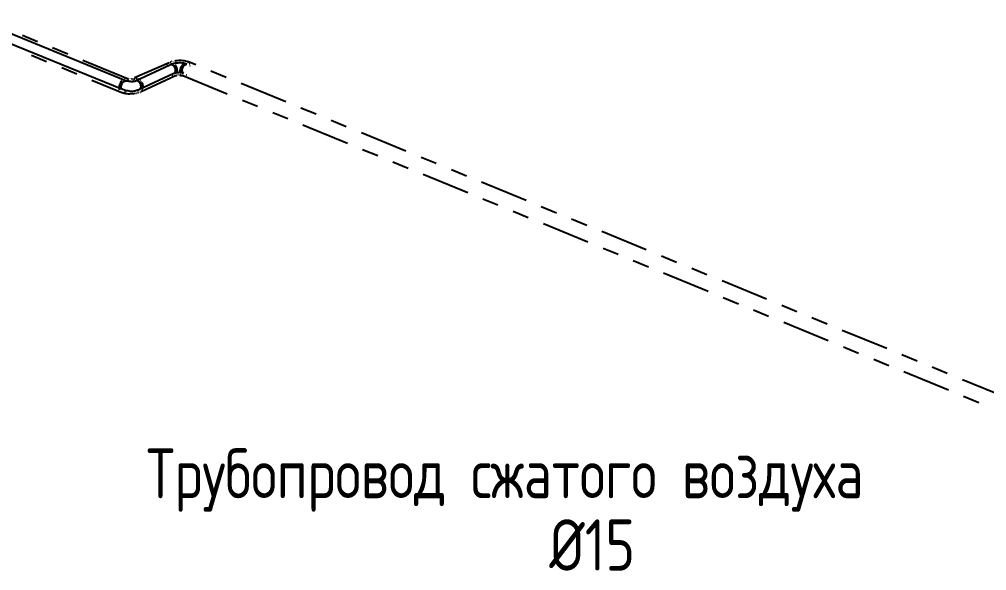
# Model space of a CAD drawing. Header units: metres. Extents: x 20 to 415, y 5 to 292.
# Drawn here: x 151.47 to 182.23, y 195.17 to 212.7 of the extents above; entities that cross this region are included whole.
import ezdxf

# ---------------------------------------------------------------- set-up
doc = ezdxf.new("R2010")
doc.units = ezdxf.units.M
for name, color, linetype in [('ИЗОЛЯЦИЯ', 3, 'Continuous'), ('ОБОЗНАЧЕНИЯ', 7, 'Continuous'), ('ТРУБОПРОВОД', 5, 'Continuous')]:
    doc.layers.add(name, color=color, linetype=linetype)
doc.styles.add('GOST', font='isocpeur.ttf')

msp = doc.modelspace()

# ---------------------------------------------------------------- linework, layer by layer
at = {"layer": 'ИЗОЛЯЦИЯ'}
for points in [[(152.047, 211.987), (151.566, 212.185)], [(153.009, 211.591), (152.528, 211.789)], [(151.853, 211.56), (152.334, 211.361)], [(154.905, 210.81), (153.49, 211.393)], [(156.255, 211.338), (156.257, 211.338)], [(156.262, 211.342), (156.265, 211.342)], [(156.27, 211.346), (156.272, 211.346)], [(156.278, 211.349), (156.28, 211.349)], [(156.28, 211.336), (156.283, 211.336)], [(156.285, 211.354), (156.288, 211.354)], [(156.293, 211.359), (156.295, 211.359)], [(156.3, 211.364), (156.303, 211.364)], [(156.308, 211.371), (156.311, 211.371)], [(156.317, 211.371), (156.319, 211.371)], [(156.326, 211.371), (156.329, 211.371)], [(156.337, 211.371), (156.339, 211.371)], [(156.348, 211.371), (156.35, 211.371)], [(156.359, 211.371), (156.362, 211.371)], [(156.371, 211.371), (156.373, 211.371)], [(156.382, 211.371), (156.384, 211.371)], [(156.392, 211.371), (156.395, 211.371)], [(156.402, 211.371), (156.404, 211.371)], [(156.45, 211.378), (156.41, 211.371)], [(156.41, 211.371), (156.413, 211.371)], [(156.492, 211.383), (156.45, 211.378)], [(156.536, 211.387), (156.492, 211.383)], [(156.581, 211.388), (156.536, 211.387)], [(156.627, 211.387), (156.581, 211.388)], [(156.673, 211.384), (156.627, 211.387)], [(156.718, 211.379), (156.673, 211.384)], [(156.762, 211.37), (156.718, 211.379)], [(156.742, 211.346), (156.744, 211.346)], [(156.75, 211.346), (156.753, 211.346)], [(156.76, 211.346), (156.762, 211.346)], [(156.804, 211.359), (156.762, 211.37)], [(156.77, 211.346), (156.773, 211.346)], [(156.77, 211.343), (156.773, 211.343)], [(156.781, 211.346), (156.784, 211.346)], [(156.793, 211.346), (156.795, 211.346)], [(156.795, 211.349), (156.798, 211.349)], [(156.844, 211.346), (156.804, 211.359)], [(156.804, 211.346), (156.807, 211.346)], [(156.815, 211.346), (156.818, 211.346)], [(156.82, 211.35), (156.823, 211.35)], [(156.826, 211.346), (156.828, 211.346)], [(156.835, 211.346), (156.838, 211.346)], [(156.844, 211.346), (156.846, 211.346)], [(157.08, 211.249), (156.844, 211.346)], [(156.844, 211.346), (156.846, 211.346)], [(156.851, 211.337), (156.854, 211.337)], [(156.851, 211.337), (156.854, 211.337)], [(152.815, 211.163), (153.296, 210.965)], [(156.232, 211.32), (155.135, 210.835)], [(156.156, 211.215), (156.158, 211.215)], [(156.158, 211.235), (156.161, 211.235)], [(156.162, 211.254), (156.165, 211.254)], [(156.167, 211.271), (156.17, 211.271)], [(156.174, 211.285), (156.177, 211.285)], [(156.183, 211.297), (156.185, 211.297)], [(156.193, 211.307), (156.195, 211.307)], [(156.204, 211.314), (156.207, 211.314)], [(156.217, 211.319), (156.22, 211.319)], [(156.232, 211.32), (156.234, 211.32)], [(156.239, 211.327), (156.242, 211.327)], [(156.247, 211.333), (156.249, 211.333)], [(156.255, 211.332), (156.258, 211.332)], [(156.305, 211.334), (156.308, 211.334)], [(156.331, 211.327), (156.333, 211.327)], [(156.356, 211.314), (156.359, 211.314)], [(156.38, 211.296), (156.383, 211.296)], [(156.404, 211.275), (156.406, 211.275)], [(156.444, 211.222), (156.425, 211.25)], [(156.425, 211.25), (156.427, 211.25)], [(156.461, 211.193), (156.444, 211.222)], [(156.475, 211.155), (156.461, 211.193)], [(156.485, 211.117), (156.475, 211.155)], [(156.493, 211.081), (156.485, 211.117)], [(156.496, 211.046), (156.493, 211.081)], [(156.496, 211.014), (156.496, 211.046)], [(156.583, 211.086), (156.58, 211.058)], [(156.58, 211.058), (156.58, 211.032)], [(156.58, 211.032), (156.582, 211.032)], [(156.589, 211.116), (156.583, 211.086)], [(156.588, 211.072), (156.593, 211.104)], [(156.588, 211.041), (156.588, 211.072)], [(156.592, 211.011), (156.588, 211.041)], [(156.597, 211.146), (156.589, 211.116)], [(156.593, 211.104), (156.601, 211.136)], [(156.607, 211.174), (156.597, 211.146)], [(156.601, 211.136), (156.614, 211.167)], [(156.619, 211.201), (156.607, 211.174)], [(156.614, 211.167), (156.631, 211.204)], [(156.631, 211.204), (156.65, 211.237)], [(156.632, 211.226), (156.634, 211.226)], [(156.646, 211.25), (156.649, 211.25)], [(156.65, 211.237), (156.672, 211.267)], [(156.662, 211.272), (156.665, 211.272)], [(156.672, 211.267), (156.695, 211.292)], [(156.68, 211.293), (156.682, 211.293)], [(156.695, 211.292), (156.698, 211.292)], [(156.699, 211.312), (156.701, 211.312)], [(156.72, 211.33), (156.722, 211.33)], [(156.72, 211.314), (156.722, 211.314)], [(156.745, 211.331), (156.747, 211.331)], [(156.859, 211.328), (156.861, 211.328)], [(156.859, 211.328), (156.861, 211.328)], [(156.866, 211.317), (156.869, 211.317)], [(156.866, 211.317), (156.869, 211.317)], [(156.873, 211.305), (156.875, 211.305)], [(156.873, 211.305), (156.875, 211.305)], [(156.879, 211.292), (156.882, 211.292)], [(156.879, 211.292), (156.881, 211.292)], [(156.884, 211.278), (156.887, 211.278)], [(156.884, 211.278), (156.887, 211.278)], [(156.889, 211.263), (156.891, 211.263)], [(156.889, 211.263), (156.891, 211.263)], [(156.892, 211.248), (156.895, 211.248)], [(156.892, 211.248), (156.895, 211.248)], [(156.894, 211.233), (156.897, 211.233)], [(156.894, 211.233), (156.897, 211.233)], [(156.895, 211.218), (156.897, 211.218)], [(158.043, 210.854), (157.561, 211.051)], [(153.778, 210.767), (154.727, 210.376)], [(154.692, 210.694), (154.712, 210.727)], [(154.712, 210.727), (154.733, 210.756)], [(154.733, 210.756), (154.736, 210.756)], [(154.757, 210.781), (154.759, 210.781)], [(154.781, 210.801), (154.784, 210.801)], [(154.806, 210.815), (154.809, 210.815)], [(154.832, 210.823), (154.834, 210.823)], [(154.857, 210.826), (154.859, 210.826)], [(154.881, 210.822), (154.884, 210.822)], [(154.905, 210.81), (154.908, 210.81)], [(154.939, 210.81), (154.905, 210.81)], [(154.913, 210.808), (154.915, 210.808)], [(154.921, 210.804), (154.923, 210.804)], [(154.928, 210.798), (154.931, 210.798)], [(154.936, 210.789), (154.938, 210.789)], [(154.943, 210.778), (154.946, 210.778)], [(154.949, 210.81), (154.951, 210.81)], [(154.951, 210.766), (154.954, 210.766)], [(154.959, 210.81), (154.962, 210.81)], [(154.959, 210.753), (154.961, 210.753)], [(154.966, 210.738), (154.969, 210.738)], [(154.97, 210.81), (154.973, 210.81)], [(154.974, 210.723), (154.977, 210.723)], [(154.982, 210.81), (154.984, 210.81)], [(154.993, 210.81), (154.996, 210.81)], [(155.004, 210.81), (155.007, 210.81)], [(155.015, 210.81), (155.017, 210.81)], [(155.024, 210.81), (155.027, 210.81)], [(155.033, 210.81), (155.035, 210.81)], [(155.04, 210.81), (155.043, 210.81)], [(155.048, 210.81), (155.051, 210.81)], [(155.056, 210.81), (155.058, 210.81)], [(155.063, 210.81), (155.066, 210.81)], [(155.066, 210.723), (155.068, 210.723)], [(155.066, 210.723), (155.068, 210.723)], [(155.071, 210.81), (155.074, 210.81)], [(155.074, 210.738), (155.076, 210.738)], [(155.074, 210.738), (155.076, 210.738)], [(155.079, 210.81), (155.081, 210.81)], [(155.081, 210.753), (155.084, 210.753)], [(155.081, 210.753), (155.084, 210.753)], [(155.086, 210.81), (155.089, 210.81)], [(155.089, 210.768), (155.091, 210.768)], [(155.089, 210.768), (155.091, 210.768)], [(155.094, 210.81), (155.097, 210.81)], [(155.097, 210.781), (155.099, 210.781)], [(155.097, 210.781), (155.099, 210.781)], [(155.102, 210.81), (155.104, 210.81)], [(155.104, 210.794), (155.107, 210.794)], [(155.104, 210.794), (155.107, 210.794)], [(155.109, 210.81), (155.112, 210.81)], [(155.109, 210.81), (155.112, 210.81)], [(155.11, 210.81), (155.113, 210.81)], [(155.11, 210.81), (155.112, 210.81)], [(155.111, 210.81), (155.113, 210.81)], [(155.112, 210.806), (155.114, 210.806)], [(155.112, 210.806), (155.114, 210.806)], [(155.113, 210.81), (155.115, 210.81)], [(155.115, 210.81), (155.117, 210.81)], [(155.118, 210.81), (155.12, 210.81)], [(155.119, 210.817), (155.122, 210.817)], [(155.119, 210.817), (155.122, 210.817)], [(155.122, 210.81), (155.125, 210.81)], [(155.127, 210.827), (155.13, 210.827)], [(155.127, 210.827), (155.13, 210.827)], [(155.128, 210.81), (155.13, 210.81)], [(155.135, 210.835), (155.137, 210.835)], [(155.135, 210.835), (155.137, 210.835)], [(155.135, 210.835), (155.137, 210.835)], [(155.135, 210.829), (155.137, 210.829)], [(155.135, 210.823), (155.137, 210.823)], [(155.135, 210.819), (155.137, 210.819)], [(155.135, 210.816), (155.137, 210.816)], [(155.135, 210.813), (155.137, 210.813)], [(155.135, 210.812), (155.137, 210.812)], [(155.135, 210.811), (155.137, 210.811)], [(155.135, 210.81), (155.137, 210.81)], [(155.135, 210.81), (155.137, 210.81)], [(155.135, 210.81), (155.137, 210.81)], [(155.142, 210.835), (155.145, 210.835)], [(155.15, 210.835), (155.153, 210.835)], [(155.151, 210.835), (155.153, 210.835)], [(155.159, 210.835), (155.161, 210.835)], [(155.167, 210.834), (155.169, 210.834)], [(155.168, 210.835), (155.17, 210.835)], [(155.176, 210.832), (155.179, 210.832)], [(155.186, 210.833), (155.189, 210.833)], [(155.186, 210.83), (155.189, 210.83)], [(155.197, 210.827), (155.2, 210.827)], [(155.205, 210.831), (155.207, 210.831)], [(155.209, 210.822), (155.212, 210.822)], [(155.222, 210.817), (155.225, 210.817)], [(155.224, 210.826), (155.227, 210.826)], [(155.237, 210.81), (155.239, 210.81)], [(155.243, 210.819), (155.246, 210.819)], [(155.259, 210.801), (155.262, 210.801)], [(155.262, 210.809), (155.264, 210.809)], [(155.28, 210.796), (155.283, 210.796)], [(155.28, 210.789), (155.282, 210.789)], [(155.297, 210.78), (155.3, 210.78)], [(155.299, 210.774), (155.301, 210.774)], [(155.313, 210.759), (155.316, 210.759)], [(155.316, 210.757), (155.319, 210.757)], [(155.328, 210.742), (155.33, 210.742)], [(155.332, 210.737), (155.335, 210.737)], [(155.339, 210.402), (156.436, 210.912)], [(155.341, 210.723), (155.343, 210.723)], [(156.283, 210.938), (156.285, 210.938)], [(156.298, 210.924), (156.3, 210.924)], [(156.313, 210.913), (156.316, 210.913)], [(156.329, 210.905), (156.331, 210.905)], [(156.344, 210.899), (156.346, 210.899)], [(156.359, 210.896), (156.362, 210.896)], [(156.374, 210.895), (156.377, 210.895)], [(156.39, 210.897), (156.392, 210.897)], [(156.405, 210.9), (156.408, 210.9)], [(156.42, 210.905), (156.423, 210.905)], [(156.436, 210.912), (156.461, 210.912)], [(156.436, 210.912), (156.438, 210.912)], [(156.456, 210.923), (156.459, 210.923)], [(156.461, 210.912), (156.464, 210.912)], [(156.463, 210.913), (156.465, 210.913)], [(156.467, 210.915), (156.469, 210.915)], [(156.473, 210.939), (156.475, 210.939)], [(156.473, 210.918), (156.475, 210.918)], [(156.481, 210.921), (156.483, 210.921)], [(156.485, 210.96), (156.487, 210.96)], [(156.49, 210.925), (156.493, 210.925)], [(156.492, 210.985), (156.496, 211.014)], [(156.5, 210.929), (156.502, 210.929)], [(156.51, 210.932), (156.512, 210.932)], [(156.52, 210.935), (156.522, 210.935)], [(156.529, 210.937), (156.532, 210.937)], [(156.538, 210.938), (156.54, 210.938)], [(156.545, 210.937), (156.548, 210.937)], [(156.553, 210.935), (156.556, 210.935)], [(156.561, 210.932), (156.563, 210.932)], [(156.568, 210.929), (156.571, 210.929)], [(156.576, 210.925), (156.578, 210.925)], [(156.583, 211.008), (156.585, 211.008)], [(156.584, 210.921), (156.586, 210.921)], [(156.589, 210.985), (156.591, 210.985)], [(156.591, 210.918), (156.594, 210.918)], [(156.599, 210.983), (156.592, 211.011)], [(156.598, 210.966), (156.6, 210.966)], [(156.599, 210.915), (156.601, 210.915)], [(156.607, 210.913), (156.609, 210.913)], [(156.61, 210.948), (156.613, 210.948)], [(156.611, 210.959), (156.613, 210.959)], [(156.614, 210.912), (156.617, 210.912)], [(156.615, 210.912), (156.618, 210.912)], [(156.617, 210.912), (156.619, 210.912)], [(156.62, 210.912), (156.622, 210.912)], [(156.623, 210.912), (156.626, 210.912)], [(156.625, 210.933), (156.628, 210.933)], [(156.626, 210.939), (156.628, 210.939)], [(156.627, 210.912), (156.63, 210.912)], [(156.631, 210.912), (156.633, 210.912)], [(156.634, 210.912), (156.637, 210.912)], [(156.637, 210.912), (156.64, 210.912)], [(156.639, 210.912), (156.665, 210.912)], [(156.644, 210.923), (156.646, 210.923)], [(156.644, 210.921), (156.646, 210.921)], [(156.665, 210.912), (156.668, 210.912)], [(156.665, 210.912), (158.081, 210.331)], [(156.665, 210.912), (156.668, 210.912)], [(156.674, 210.906), (156.676, 210.906)], [(156.674, 210.906), (156.676, 210.906)], [(156.683, 210.903), (156.686, 210.903)], [(156.683, 210.903), (156.686, 210.903)], [(156.694, 210.902), (156.697, 210.902)], [(156.694, 210.902), (156.697, 210.902)], [(156.707, 210.903), (156.709, 210.903)], [(156.707, 210.903), (156.709, 210.903)], [(156.72, 210.906), (156.722, 210.906)], [(156.72, 210.906), (156.722, 210.906)], [(156.733, 210.91), (156.736, 210.91)], [(156.733, 210.91), (156.736, 210.91)], [(156.748, 210.916), (156.75, 210.916)], [(156.748, 210.916), (156.75, 210.916)], [(156.762, 210.923), (156.765, 210.923)], [(156.762, 210.923), (156.765, 210.923)], [(156.777, 210.93), (156.78, 210.93)], [(156.777, 210.93), (156.78, 210.93)], [(156.793, 210.938), (156.795, 210.938)], [(154.65, 210.55), (154.654, 210.584)], [(154.65, 210.518), (154.65, 210.55)], [(154.653, 210.488), (154.65, 210.518)], [(154.661, 210.461), (154.653, 210.488)], [(154.654, 210.584), (154.663, 210.619)], [(154.663, 210.619), (154.676, 210.657)], [(154.672, 210.435), (154.675, 210.435)], [(154.676, 210.657), (154.692, 210.694)], [(154.687, 210.413), (154.69, 210.413)], [(154.864, 210.414), (154.867, 210.414)], [(154.88, 210.427), (154.882, 210.427)], [(155.058, 210.708), (155.061, 210.708)], [(155.16, 210.427), (155.163, 210.427)], [(155.182, 210.42), (155.185, 210.42)], [(155.182, 210.42), (155.185, 210.42)], [(155.347, 210.715), (155.35, 210.715)], [(155.352, 210.701), (155.355, 210.701)], [(155.354, 210.42), (155.356, 210.42)], [(155.36, 210.69), (155.371, 210.664)], [(155.361, 210.431), (155.364, 210.431)], [(155.362, 210.678), (155.365, 210.678)], [(155.366, 210.423), (155.369, 210.423)], [(155.368, 210.443), (155.37, 210.443)], [(155.371, 210.664), (155.381, 210.636)], [(155.371, 210.654), (155.373, 210.654)], [(155.374, 210.456), (155.376, 210.456)], [(155.377, 210.438), (155.38, 210.438)], [(155.378, 210.629), (155.38, 210.629)], [(155.379, 210.47), (155.382, 210.47)], [(155.381, 210.636), (155.39, 210.606)], [(155.383, 210.603), (155.386, 210.603)], [(155.384, 210.484), (155.386, 210.484)], [(155.386, 210.455), (155.389, 210.455)], [(155.387, 210.578), (155.389, 210.578)], [(155.387, 210.499), (155.39, 210.499)], [(155.389, 210.553), (155.392, 210.553)], [(155.389, 210.514), (155.392, 210.514)], [(155.39, 210.606), (155.396, 210.576)], [(155.39, 210.529), (155.392, 210.529)], [(155.393, 210.475), (155.395, 210.475)], [(155.396, 210.576), (155.399, 210.548)], [(155.398, 210.498), (155.4, 210.498)], [(155.399, 210.548), (155.4, 210.522)], [(155.4, 210.522), (155.402, 210.522)], [(159.94, 210.075), (158.524, 210.656)], [(154.705, 210.393), (154.708, 210.393)], [(154.727, 210.376), (154.729, 210.376)], [(154.727, 210.376), (154.766, 210.363)], [(154.742, 210.376), (154.745, 210.376)], [(154.757, 210.377), (154.76, 210.377)], [(154.766, 210.363), (154.806, 210.352)], [(154.773, 210.378), (154.775, 210.378)], [(154.788, 210.38), (154.79, 210.38)], [(154.803, 210.383), (154.806, 210.383)], [(154.806, 210.352), (154.848, 210.344)], [(154.818, 210.387), (154.821, 210.387)], [(154.834, 210.394), (154.836, 210.394)], [(154.848, 210.344), (154.89, 210.338)], [(154.849, 210.403), (154.852, 210.403)], [(154.89, 210.338), (154.934, 210.335)], [(154.934, 210.335), (154.978, 210.334)], [(154.978, 210.334), (155.023, 210.336)], [(155.023, 210.336), (155.069, 210.339)], [(155.069, 210.339), (155.114, 210.344)], [(155.114, 210.344), (155.16, 210.351)], [(155.16, 210.351), (155.163, 210.351)], [(155.168, 210.351), (155.17, 210.351)], [(155.176, 210.351), (155.178, 210.351)], [(155.183, 210.352), (155.186, 210.352)], [(155.191, 210.353), (155.193, 210.353)], [(155.199, 210.354), (155.201, 210.354)], [(155.203, 210.413), (155.206, 210.413)], [(155.203, 210.413), (155.206, 210.413)], [(155.206, 210.356), (155.209, 210.356)], [(155.214, 210.36), (155.216, 210.36)], [(155.222, 210.364), (155.224, 210.364)], [(155.223, 210.406), (155.226, 210.406)], [(155.223, 210.406), (155.226, 210.406)], [(155.229, 210.369), (155.232, 210.369)], [(155.237, 210.376), (155.239, 210.376)], [(155.241, 210.4), (155.244, 210.4)], [(155.241, 210.4), (155.244, 210.4)], [(155.251, 210.376), (155.254, 210.376)], [(155.259, 210.395), (155.262, 210.395)], [(155.259, 210.395), (155.262, 210.395)], [(155.265, 210.377), (155.267, 210.377)], [(155.276, 210.392), (155.279, 210.392)], [(155.276, 210.392), (155.279, 210.392)], [(155.277, 210.377), (155.279, 210.377)], [(155.287, 210.378), (155.29, 210.378)], [(155.292, 210.391), (155.295, 210.391)], [(155.292, 210.391), (155.295, 210.391)], [(155.298, 210.38), (155.3, 210.38)], [(155.307, 210.382), (155.309, 210.382)], [(155.308, 210.392), (155.311, 210.392)], [(155.308, 210.392), (155.311, 210.392)], [(155.315, 210.385), (155.318, 210.385)], [(155.323, 210.389), (155.326, 210.389)], [(155.324, 210.396), (155.326, 210.396)], [(155.324, 210.396), (155.326, 210.396)], [(155.331, 210.395), (155.334, 210.395)], [(155.339, 210.402), (155.341, 210.402)], [(155.339, 210.402), (155.341, 210.402)], [(155.346, 210.41), (155.349, 210.41)], [(155.353, 210.411), (155.356, 210.411)], [(158.562, 210.134), (159.044, 209.936)], [(160.903, 209.68), (160.421, 209.877)], [(159.525, 209.738), (160.007, 209.541)], [(160.488, 209.343), (161.904, 208.762)], [(161.865, 209.285), (161.384, 209.482)], [(163.763, 208.506), (162.347, 209.087)], [(162.385, 208.565), (162.867, 208.367)], [(164.726, 208.111), (164.244, 208.308)], [(163.348, 208.169), (163.829, 207.972)], [(164.311, 207.774), (165.727, 207.193)], [(165.688, 207.716), (165.207, 207.913)], [(167.585, 206.937), (166.17, 207.518)], [(166.208, 206.996), (166.689, 206.798)], [(168.548, 206.542), (168.067, 206.74)], [(167.171, 206.601), (167.652, 206.403)], [(168.134, 206.205), (169.549, 205.624)], [(169.511, 206.147), (169.03, 206.345)], [(171.408, 205.368), (169.992, 205.949)], [(170.031, 205.427), (170.512, 205.229)], [(170.993, 205.032), (171.475, 204.834)], [(172.371, 204.973), (171.89, 205.171)], [(171.956, 204.636), (173.372, 204.055)], [(173.334, 204.578), (172.852, 204.776)], [(175.231, 203.8), (173.815, 204.381)], [(173.854, 203.858), (174.335, 203.66)], [(174.816, 203.463), (175.298, 203.265)], [(176.194, 203.404), (175.713, 203.602)], [(175.779, 203.068), (177.195, 202.487)], [(177.156, 203.009), (176.675, 203.207)], [(179.054, 202.231), (177.638, 202.812)], [(177.676, 202.289), (178.158, 202.092)], [(178.639, 201.894), (179.121, 201.696)], [(180.017, 201.836), (179.535, 202.033)], [(179.602, 201.499), (181.018, 200.918)], [(180.979, 201.44), (180.498, 201.638)], [(182.876, 200.662), (181.461, 201.243)], [(181.499, 200.72), (181.98, 200.523)]]:
    msp.add_lwpolyline(points, dxfattribs=at)
at = {"layer": 'ТРУБОПРОВОД'}
for points in [[(154.88, 210.733), (150.084, 212.698)], [(149.982, 212.417), (154.752, 210.478)], [(156.257, 211.244), (155.16, 210.733)], [(156.793, 211.269), (156.76, 211.283), (156.723, 211.294), (156.684, 211.302), (156.642, 211.308), (156.598, 211.311), (156.554, 211.311), (156.51, 211.31), (156.466, 211.307), (156.424, 211.301), (156.385, 211.295), (156.377, 211.294), (156.369, 211.292), (156.362, 211.289), (156.354, 211.286), (156.346, 211.282), (156.339, 211.278), (156.331, 211.275), (156.323, 211.272), (156.316, 211.27), (156.308, 211.269), (156.307, 211.269), (156.305, 211.269), (156.302, 211.268), (156.297, 211.268), (156.292, 211.266), (156.286, 211.264), (156.279, 211.26), (156.272, 211.256), (156.265, 211.25), (156.257, 211.244)], [(156.385, 210.989), (156.399, 210.998), (156.412, 211.01), (156.422, 211.024), (156.43, 211.04), (156.436, 211.059), (156.438, 211.079), (156.437, 211.1), (156.432, 211.122), (156.423, 211.144), (156.41, 211.167), (156.401, 211.189), (156.389, 211.207), (156.375, 211.222), (156.36, 211.234), (156.343, 211.244), (156.326, 211.25), (156.308, 211.253), (156.29, 211.253), (156.273, 211.25), (156.257, 211.244)], [(156.257, 211.244), (156.257, 211.244), (156.257, 211.244)], [(156.742, 211.269), (156.727, 211.261), (156.714, 211.251), (156.702, 211.239), (156.691, 211.226), (156.681, 211.212), (156.672, 211.196), (156.663, 211.178), (156.655, 211.159), (156.647, 211.138), (156.64, 211.116), (156.64, 211.101), (156.64, 211.086), (156.641, 211.071), (156.643, 211.057), (156.646, 211.043), (156.651, 211.03), (156.657, 211.018), (156.666, 211.007), (156.677, 210.997), (156.691, 210.989)], [(156.691, 210.989), (156.677, 210.998), (156.666, 211.01), (156.658, 211.024), (156.652, 211.04), (156.649, 211.059), (156.648, 211.079), (156.65, 211.1), (156.653, 211.122), (156.658, 211.144), (156.665, 211.167), (156.674, 211.189), (156.683, 211.207), (156.694, 211.223), (156.707, 211.236), (156.72, 211.247), (156.733, 211.255), (156.748, 211.262), (156.762, 211.266), (156.777, 211.268), (156.793, 211.269)], [(156.793, 211.269), (156.792, 211.269), (156.79, 211.269), (156.787, 211.269), (156.782, 211.269), (156.777, 211.269), (156.771, 211.269), (156.764, 211.269), (156.757, 211.269), (156.749, 211.269), (156.742, 211.269)], [(154.752, 210.478), (154.738, 210.481), (154.727, 210.487), (154.719, 210.497), (154.714, 210.51), (154.711, 210.526), (154.71, 210.544), (154.711, 210.565), (154.715, 210.586), (154.72, 210.609), (154.727, 210.631), (154.736, 210.654), (154.748, 210.674), (154.761, 210.692), (154.777, 210.708), (154.794, 210.721), (154.811, 210.731), (154.829, 210.737), (154.847, 210.74), (154.864, 210.739), (154.88, 210.733)], [(155.16, 210.733), (155.16, 210.733), (155.143, 210.727), (155.124, 210.721), (155.103, 210.717), (155.079, 210.715), (155.055, 210.714), (155.03, 210.715), (155.004, 210.717), (154.979, 210.721), (154.954, 210.727), (154.931, 210.733), (154.93, 210.733), (154.928, 210.733), (154.925, 210.733), (154.922, 210.733), (154.918, 210.733), (154.914, 210.733), (154.911, 210.733), (154.908, 210.733), (154.906, 210.733), (154.905, 210.733), (154.898, 210.733), (154.893, 210.733), (154.888, 210.733), (154.885, 210.733), (154.883, 210.733), (154.881, 210.733), (154.88, 210.733), (154.88, 210.733), (154.88, 210.733), (154.88, 210.733)], [(155.16, 210.733), (155.168, 210.74), (155.176, 210.746), (155.183, 210.75), (155.191, 210.752), (155.199, 210.753), (155.206, 210.752), (155.214, 210.75), (155.222, 210.746), (155.229, 210.74), (155.237, 210.733)], [(155.339, 210.555), (155.338, 210.571), (155.336, 210.588), (155.333, 210.606), (155.328, 210.624), (155.323, 210.641), (155.317, 210.658), (155.31, 210.673), (155.303, 210.687), (155.295, 210.699), (155.288, 210.708), (155.273, 210.716), (155.26, 210.723), (155.248, 210.73), (155.236, 210.735), (155.224, 210.74), (155.213, 210.743), (155.201, 210.744), (155.188, 210.743), (155.175, 210.74), (155.16, 210.733)], [(155.237, 210.733), (155.251, 210.731), (155.265, 210.725), (155.277, 210.716), (155.287, 210.703), (155.298, 210.689), (155.307, 210.673), (155.315, 210.656), (155.323, 210.639), (155.331, 210.622), (155.339, 210.606), (155.339, 210.591), (155.338, 210.576), (155.338, 210.561), (155.336, 210.546), (155.332, 210.533), (155.328, 210.52), (155.321, 210.507), (155.313, 210.496), (155.302, 210.487), (155.288, 210.478)], [(155.288, 210.478), (156.385, 210.989)], [(156.385, 210.989), (156.41, 210.989), (156.426, 210.995), (156.444, 211.001), (156.462, 211.005), (156.482, 211.009), (156.503, 211.011), (156.524, 211.013), (156.546, 211.013), (156.569, 211.014), (156.591, 211.014), (156.614, 211.014), (156.621, 211.013), (156.627, 211.011), (156.632, 211.009), (156.636, 211.005), (156.64, 211.001), (156.644, 210.997), (156.648, 210.994), (156.652, 210.991), (156.658, 210.989), (156.665, 210.989), (156.666, 210.989), (156.668, 210.989), (156.671, 210.989), (156.674, 210.989), (156.678, 210.989), (156.682, 210.989), (156.685, 210.989), (156.688, 210.989), (156.69, 210.989), (156.691, 210.989)], [(154.752, 210.478), (154.791, 210.464), (154.831, 210.451), (154.873, 210.44), (154.914, 210.431), (154.956, 210.424), (154.998, 210.42), (155.04, 210.418), (155.081, 210.418), (155.121, 210.421), (155.16, 210.427), (155.168, 210.434), (155.176, 210.44), (155.183, 210.444), (155.191, 210.448), (155.199, 210.45), (155.206, 210.451), (155.214, 210.452), (155.222, 210.453), (155.229, 210.453), (155.237, 210.453), (155.244, 210.454), (155.252, 210.456), (155.259, 210.458), (155.266, 210.462), (155.272, 210.466), (155.277, 210.469), (155.282, 210.473), (155.285, 210.476), (155.287, 210.478), (155.288, 210.478)], [(155.288, 210.478), (155.295, 210.48), (155.303, 210.484), (155.31, 210.49), (155.317, 210.498), (155.323, 210.507), (155.328, 210.517), (155.333, 210.527), (155.336, 210.537), (155.338, 210.547), (155.339, 210.555)]]:
    msp.add_lwpolyline(points, dxfattribs=at)

# ---------------------------------------------------------------- texts
at = {"layer": 'ОБОЗНАЧЕНИЯ', "style": 'GOST', "width": 0.8}
for s, height, p in [('Трубопровод сжатого воздуха', 1.58232, (155.508, 197.476)), ('%%c15', 1.6293, (168.322, 195.174))]:
    msp.add_text(s, height=height, dxfattribs=at).set_placement(p)

doc.saveas('drawing.dxf')
